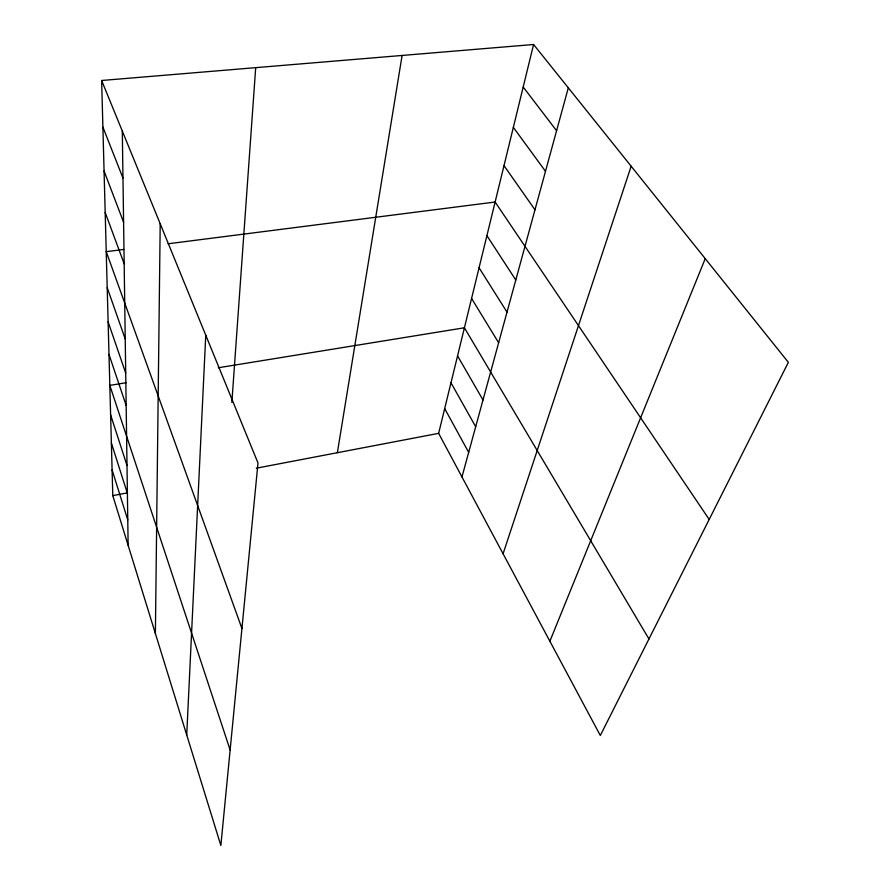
<?xml version="1.0" encoding="UTF-8"?>
<svg xmlns="http://www.w3.org/2000/svg" width="890" height="890" viewBox="0 0 890 890"><rect width="100%" height="100%" fill="white"/><g stroke="black" fill="none" stroke-linecap="round" stroke-linejoin="round"><path stroke-width="1.33" d="M155.383 633.547L160.2 223.746M186.722 734.973L205.757 335.185M231.845 402.491L255.697 67.651M337.366 452.71L402.102 55.458M533.577 44.5L788.362 362.341L600.316 735.496L438.637 433.352L533.577 44.5L101.638 80.489L112.785 495.63L220.865 845.5L258 463.011L101.638 80.489M461.966 476.94L568.309 87.832M503.084 553.78L631.144 166.208M549.875 641.245L705.236 258.645M112.785 495.63L127.481 492.826M256.309 468.196L438.637 433.352M126.269 382.722L109.826 385.392L230.143 750.003M218.239 367.77L464.413 327.787L648.955 638.976M123.688 249.456L106.233 251.681L241.935 628.496M168.054 243.782L495.118 202.019L709.185 519.449M523.198 87.02L556.584 130.73M513.352 127.348L545.492 171.325M504.007 165.618L534.979 209.806M486.908 235.661L515.788 280.016M479.065 267.779L507.011 312.123M471.578 298.45L498.634 342.761M457.56 355.867L482.992 399.977M450.985 382.778L475.683 426.733M444.689 408.588L468.674 452.365M102.895 127.125L122.965 178.056M104.074 171.047L123.588 222.222M105.187 212.499L124.177 263.807M107.201 287.704L125.234 339.001M108.124 321.913L125.713 373.11M108.992 354.431L126.169 405.462M110.616 414.896L127.003 465.481M111.372 443.042L127.403 493.349M112.096 469.931L127.771 519.938M122.308 131.053L128.127 545.314"/></g></svg>
